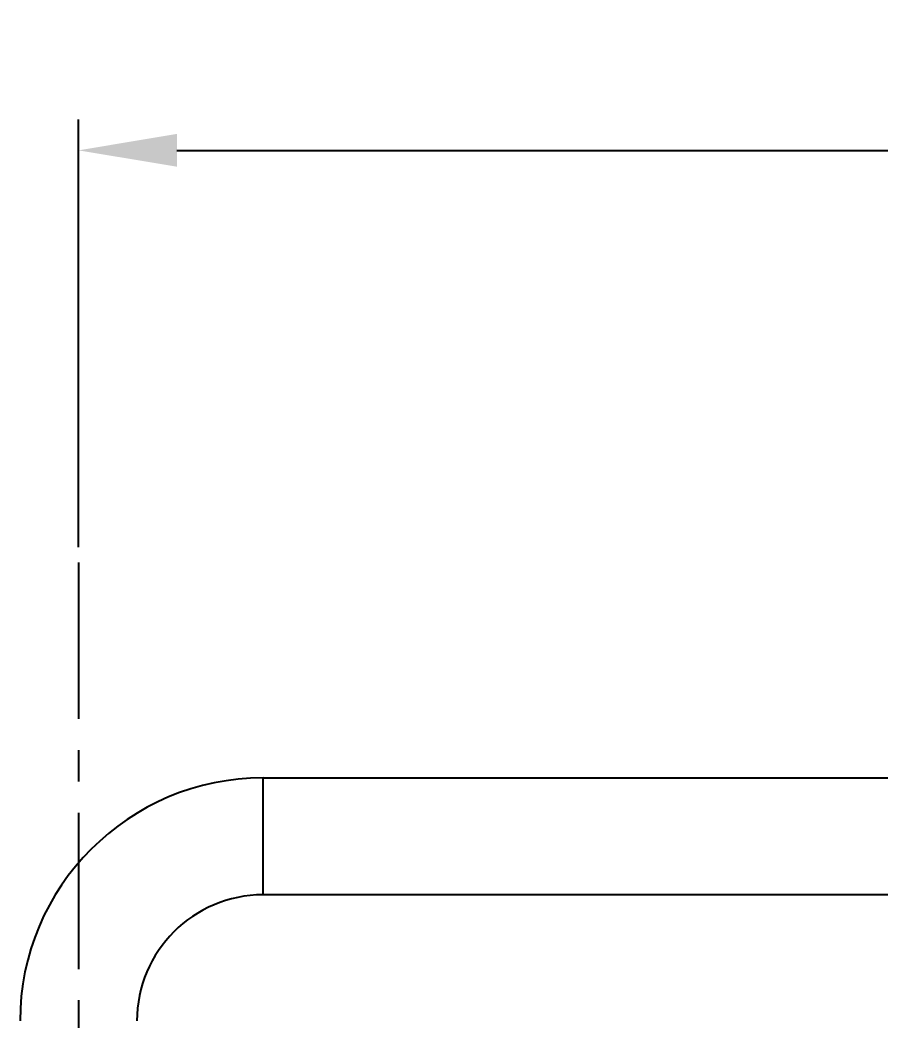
# Model space of a CAD drawing. Header units: millimetres. Extents: x 4625 to 5171, y -2661 to -1889.
# Drawn here: x 4975.06 to 5010.03, y -2099.91 to -2059.25 of the extents above; entities that cross this region are included whole.
import ezdxf

# ---------------------------------------------------------------- set-up
doc = ezdxf.new("R2010")
doc.units = ezdxf.units.MM
doc.header["$LTSCALE"] = 0.1
doc.linetypes.add('CENTERX2', pattern=[101.6, 63.5, -12.7, 12.7, -12.7])
doc.layers.add('CENTER', color=1, linetype='CENTERX2')
doc.layers.add('DIM', color=3, linetype='Continuous')
doc.styles.get("Standard").update_dxf_attribs({"font": 'arial.ttf'})
doc.dimstyles.new('ISO-25', dxfattribs={"dimtxt": 2.5, "dimasz": 2.5, "dimexe": 1.25, "dimexo": 0.625, "dimtad": 1, "dimlfac": 5, "dimtxsty": 'Standard', "dimcen": 2.5, "dimadec": 0, "dimazin": 0, "dimtfac": 1, "dimtmove": 0, "dimatfit": 3, "dimfxl": 0, "dimarcsym": 0})

# ---------------------------------------------------------------- blocks, each defined once
blk = doc.blocks.new('*D6')
at = {"layer": 'Defpoints', "color": 0}
for p in [(5064.934, -2064.54), (4977.434, -2081.286), (5064.934, -2090.036)]:
    blk.add_point(p, dxfattribs=at)
at = {"layer": 'DIM', "color": 0, "lineweight": -2}
for p, q in [((4977.434, -2080.661), (4977.434, -2063.29)), ((5064.934, -2089.411), (5064.934, -2063.29)), ((4981.434, -2064.54), (5060.934, -2064.54))]:
    blk.add_line(p, q, dxfattribs=at)
at = {"layer": 'DIM', "color": 0}
for points in [[(4981.434, -2063.873), (4981.434, -2065.206), (4977.434, -2064.54)], [(5060.934, -2063.873), (5060.934, -2065.206), (5064.934, -2064.54)]]:
    blk.add_solid(points, dxfattribs=at)
at = {"layer": 'DIM', "color": 0, "insert": (5021.184, -2061.871), "char_height": 4, "attachment_point": 5}
blk.add_mtext('350', dxfattribs=at)

msp = doc.modelspace()

# ---------------------------------------------------------------- linework, layer by layer
at = {"color": 7, "linetype": 'Continuous'}
for p, q in [((4984.9341, -2094.7812), (4984.9341, -2090.0312)), ((4984.9341, -2090.0312), (5039.9341, -2090.0312)), ((5039.9341, -2094.7812), (4984.9341, -2094.7812))]:
    msp.add_line(p, q, dxfattribs=at)
for radius in [9.875, 5.125]:
    msp.add_arc((4984.9341, -2099.9062), radius, 90, 180, dxfattribs=at)
at = {"layer": 'CENTER'}
msp.add_line((4977.4341, -2081.2855), (4977.4341, -2123.2487), dxfattribs=at)

# ---------------------------------------------------------------- dimensions: what is measured, and where the dimension line sits
at = {"layer": 'DIM'}
dim = msp.add_linear_dim(base=(5064.9341, -2064.5398), p1=(4977.4341, -2081.2855), p2=(5064.9341, -2090.0355), dimstyle='ISO-25', override={"dimtxt": 4, "dimasz": 4, "dimlfac": 4, "dimadec": 1, "dimfxl": 1.25}, dxfattribs=at)
dim.commit()
dim.dimension.update_dxf_attribs({"geometry": '*D6', "text_midpoint": (5021.1841, -2061.8712)})

doc.saveas('drawing.dxf')
